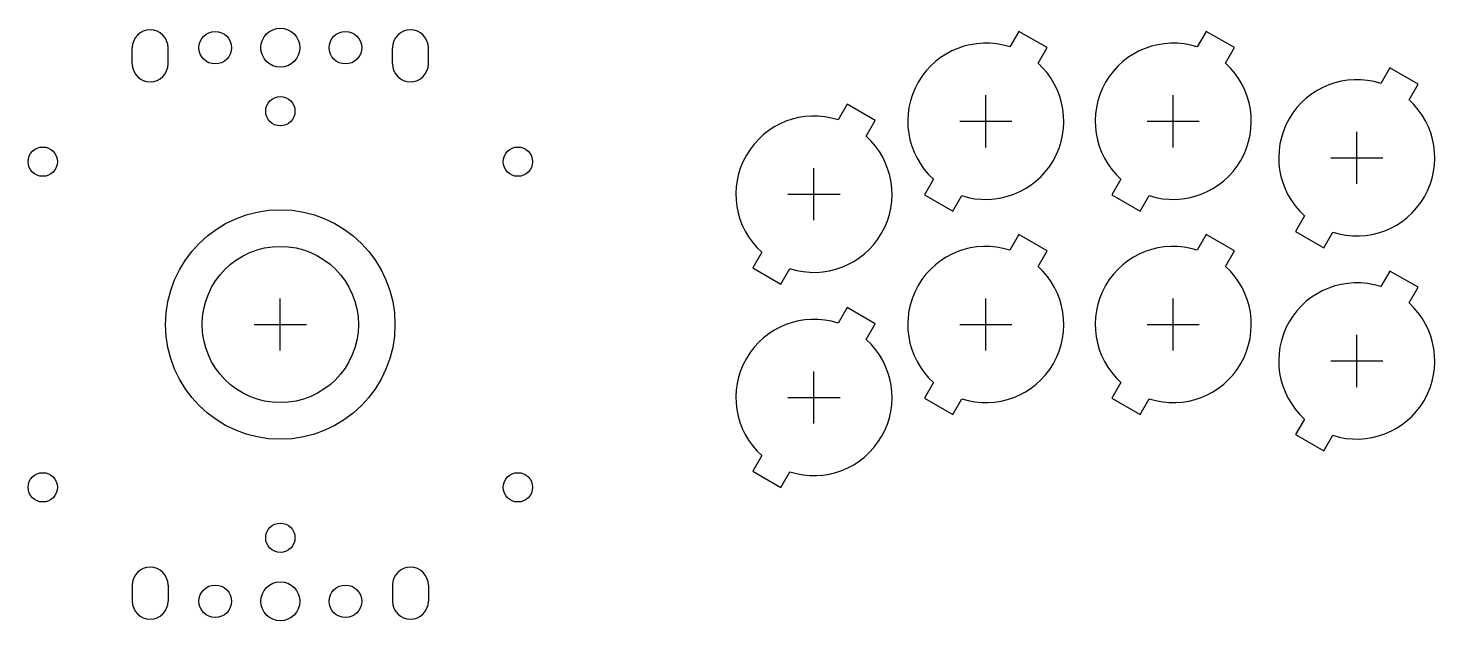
# Model space of a CAD drawing. Header units: millimetres. Extents: x -39 to 177, y -46 to 46.
import ezdxf

# ---------------------------------------------------------------- set-up
doc = ezdxf.new("R2010")
doc.units = ezdxf.units.MM
for name, color, linetype in [('BUTTONS', 1, 'Continuous'), ('GL_PLATE_HOLES', 2, 'Continuous'), ('JOYSTICK_BORE_24', 5, 'Continuous'), ('JOYSTICK_BORE_35.25', 3, 'Continuous'), ('REFERENCE', 8, 'Continuous')]:
    doc.layers.add(name, color=color, linetype=linetype)

msp = doc.modelspace()

# ---------------------------------------------------------------- linework, layer by layer
at = {"layer": 'BUTTONS'}
for points in [[(112.1, 42.61, 0.809427), (100.37, 22.29), (98.98, 19.89), (103.32, 17.39), (104.7, 19.79, 0.809427), (116.43, 40.11), (117.82, 42.51), (113.48, 45.01)], [(140.9, 42.61, 0.809427), (129.17, 22.29), (127.78, 19.89), (132.12, 17.39), (133.5, 19.79, 0.809427), (145.23, 40.11), (146.62, 42.51), (142.28, 45.01)], [(169.1, 37.01, 0.809427), (157.37, 16.69), (155.98, 14.29), (160.32, 11.79), (161.7, 14.19, 0.809427), (173.43, 34.51), (174.82, 36.91), (170.48, 39.41)], [(85.7, 31.41, 0.809427), (73.97, 11.09), (72.58, 8.69), (76.92, 6.19), (78.3, 8.59, 0.809427), (90.03, 28.91), (91.42, 31.31), (87.08, 33.81)], [(112.1, 11.41, 0.809427), (100.37, -8.91), (98.98, -11.31), (103.32, -13.81), (104.7, -11.41, 0.809427), (116.43, 8.91), (117.82, 11.31), (113.48, 13.81)], [(140.9, 11.41, 0.809427), (129.17, -8.91), (127.78, -11.31), (132.12, -13.81), (133.5, -11.41, 0.809427), (145.23, 8.91), (146.62, 11.31), (142.28, 13.81)], [(169.1, 5.81, 0.809427), (157.37, -14.51), (155.98, -16.91), (160.32, -19.41), (161.7, -17.01, 0.809427), (173.43, 3.31), (174.82, 5.71), (170.48, 8.21)], [(85.7, 0.21, 0.809427), (73.97, -20.11), (72.58, -22.51), (76.92, -25.01), (78.3, -22.61, 0.809427), (90.03, -2.29), (91.42, 0.11), (87.08, 2.61)]]:
    msp.add_lwpolyline(points, format="xyb", close=True, dxfattribs=at)
at = {"layer": 'GL_PLATE_HOLES'}
for p, q in [((-22.75, 40), (-22.75, 42.5)), ((-17.25, 40), (-17.25, 42.5)), ((17.25, 40), (17.25, 42.5)), ((22.75, 40), (22.75, 42.5)), ((-22.75, -40), (-22.75, -42.5)), ((-17.25, -40), (-17.25, -42.5)), ((17.25, -40), (17.25, -42.5)), ((22.75, -40), (22.75, -42.5))]:
    msp.add_line(p, q, dxfattribs=at)
for centre, radius in [((0, 42.5), 3), ((-10, 42.5), 2.5), ((10, 42.5), 2.5), ((0, 32.75), 2.25), ((-36.5, 25), 2.25), ((36.5, 25), 2.25), ((-36.5, -25), 2.25), ((36.5, -25), 2.25), ((0, -32.75), 2.25), ((-10, -42.5), 2.5), ((0, -42.5), 3), ((10, -42.5), 2.5)]:
    msp.add_circle(centre, radius, dxfattribs=at)
for centre, start, end in [((-20, 42.5), 0, 180), ((20, 42.5), 0, 180), ((-20, 40), 180, 360), ((20, 40), 180, 360), ((-20, -40), 0, 180), ((20, -40), 0, 180), ((-20, -42.5), -180, 0), ((20, -42.5), -180, 0)]:
    msp.add_arc(centre, 2.75, start, end, dxfattribs=at)
at = {"layer": 'JOYSTICK_BORE_24'}
msp.add_circle((0, 0), 12, dxfattribs=at)
at = {"layer": 'JOYSTICK_BORE_35.25'}
msp.add_circle((0, 0), 17.62, dxfattribs=at)
at = {"layer": 'REFERENCE'}
for p, q in [((108.4, 27.2), (108.4, 35.2)), ((137.2, 27.2), (137.2, 35.2)), ((104.4, 31.2), (112.4, 31.2)), ((133.2, 31.2), (141.2, 31.2)), ((165.4, 21.6), (165.4, 29.6)), ((82, 16), (82, 24)), ((161.4, 25.6), (169.4, 25.6)), ((78, 20), (86, 20)), ((0, -4), (0, 4)), ((108.4, -4), (108.4, 4)), ((137.2, -4), (137.2, 4)), ((-4, 0), (4, 0)), ((104.4, 0), (112.4, 0)), ((133.2, 0), (141.2, 0)), ((165.4, -9.6), (165.4, -1.6)), ((161.4, -5.6), (169.4, -5.6)), ((82, -15.2), (82, -7.2)), ((78, -11.2), (86, -11.2))]:
    msp.add_line(p, q, dxfattribs=at)

doc.saveas('drawing.dxf')
